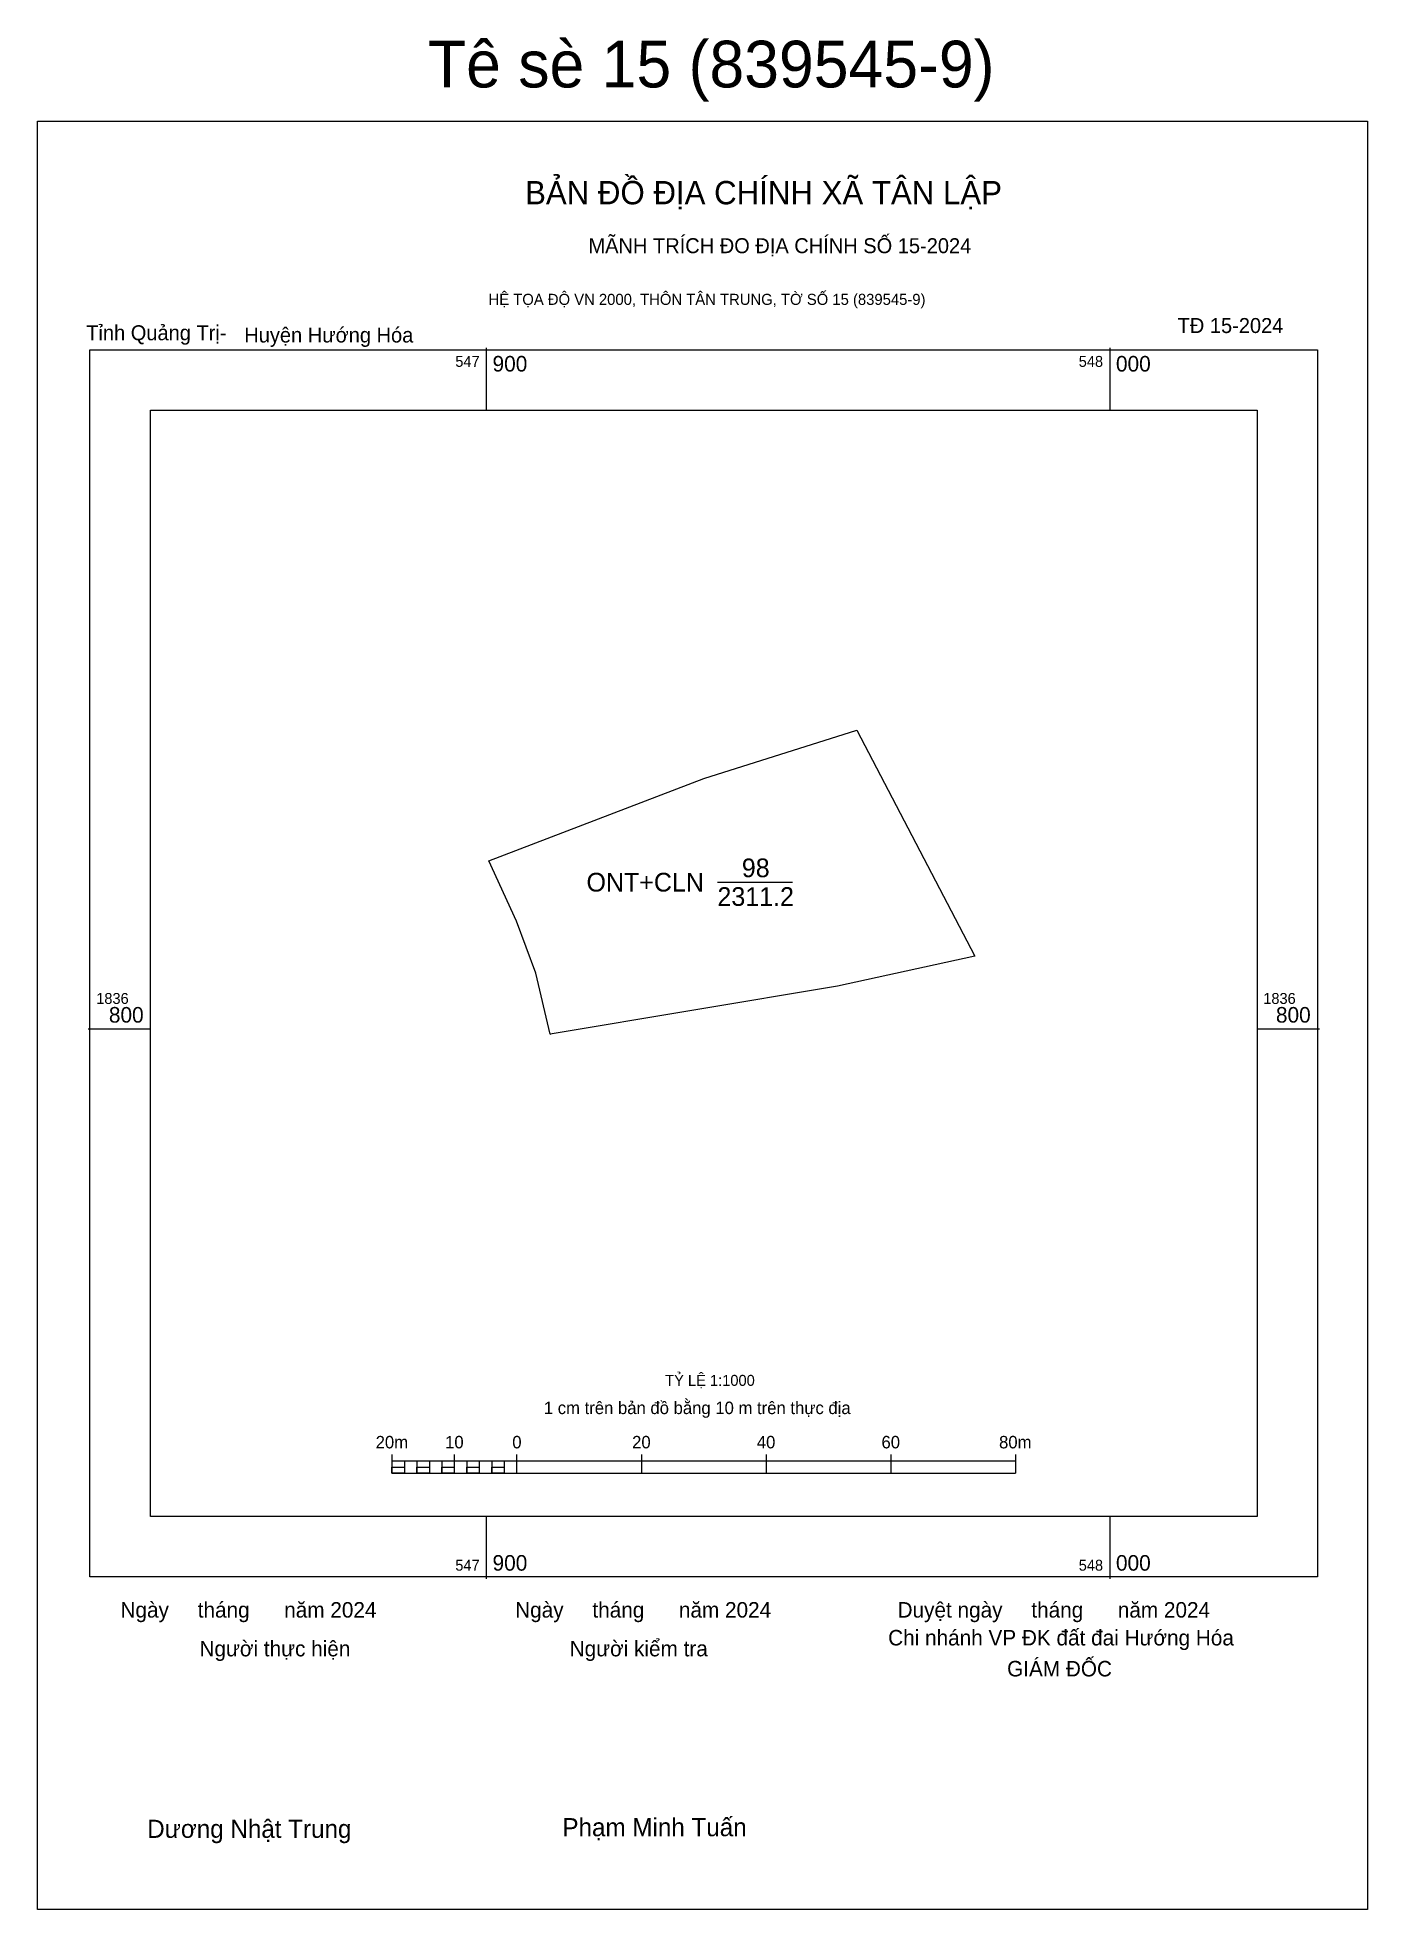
# Model space of a CAD drawing. Extents: x 547828 to 548041, y 1836659 to 1836959.
import ezdxf

# ---------------------------------------------------------------- set-up
doc = ezdxf.new("R2010")
doc.units = 0
for name, color, linetype in [('Level 10', 7, 'Continuous'), ('Level 13', 7, 'Continuous'), ('Level 15', 7, 'Continuous'), ('Level 27', 7, 'Continuous'), ('Level 6', 7, 'Continuous'), ('Level 62', 7, 'Continuous'), ('Level 63', 7, 'Continuous'), ('Level 9', 7, 'Continuous')]:
    doc.layers.add(name, color=color, linetype=linetype)

msp = doc.modelspace()

# ---------------------------------------------------------------- linework, layer by layer
at = {"layer": 'Level 10'}
msp.add_line((547937.07, 1836823.53), (547949.09, 1836823.53), dxfattribs=at)
msp.add_lwpolyline([(547904.84, 1836817.3), (547900.39, 1836826.93), (547934.9, 1836840.16), (547959.46, 1836847.92), (547978.36, 1836811.67), (547956.31, 1836806.87), (547910.27, 1836799.13), (547907.97, 1836808.95)], close=True, dxfattribs=at)
at = {"layer": 'Level 15'}
msp.add_lwpolyline([(547828, 1836945.61), (548041.36, 1836945.61), (548041.36, 1836658.7), (547828, 1836658.7)], close=True, dxfattribs=at)
at = {"layer": 'Level 27'}
for p, q in [((547959.46, 1836847.92), (547959.45, 1836847.93)), ((547900.39, 1836826.93), (547900.39, 1836826.94)), ((547978.36, 1836811.67), (547978.36, 1836811.66)), ((547910.27, 1836799.13), (547910.28, 1836799.12))]:
    msp.add_line(p, q, dxfattribs=at)
at = {"layer": 'Level 62'}
msp.add_lwpolyline([(547846.12, 1836899.27), (548023.63, 1836899.27), (548023.63, 1836721.76), (547846.12, 1836721.76)], close=True, dxfattribs=at)
at = {"layer": 'Level 63'}
for p, q in [((547900, 1836909.27), (547900, 1836899.27)), ((548000, 1836909.27), (548000, 1836899.27)), ((547836.12, 1836800), (547846.12, 1836800)), ((548023.63, 1836800), (548033.63, 1836800)), ((547884.87, 1836731.69), (547884.87, 1836728.69)), ((547894.87, 1836731.69), (547894.87, 1836728.69)), ((547904.87, 1836731.69), (547904.87, 1836728.69)), ((547924.87, 1836731.69), (547924.87, 1836728.69)), ((547944.87, 1836731.69), (547944.87, 1836728.69)), ((547964.87, 1836731.69), (547964.87, 1836728.69)), ((547984.87, 1836731.69), (547984.87, 1836728.69)), ((547884.87, 1836730.69), (547984.87, 1836730.69)), ((547884.87, 1836728.69), (547984.87, 1836728.69)), ((547886.87, 1836730.69), (547886.87, 1836728.69)), ((547888.87, 1836730.69), (547888.87, 1836728.69)), ((547890.87, 1836730.69), (547890.87, 1836728.69)), ((547892.87, 1836730.69), (547892.87, 1836728.69)), ((547894.87, 1836730.69), (547894.87, 1836728.69)), ((547896.87, 1836730.69), (547896.87, 1836728.69)), ((547898.87, 1836730.69), (547898.87, 1836728.69)), ((547900.87, 1836730.69), (547900.87, 1836728.69)), ((547902.87, 1836730.69), (547902.87, 1836728.69)), ((547904.87, 1836730.69), (547904.87, 1836728.69)), ((547900, 1836721.76), (547900, 1836711.76)), ((548000, 1836721.76), (548000, 1836711.76))]:
    msp.add_line(p, q, dxfattribs=at)
for points in [[(547836.43, 1836908.96), (548033.32, 1836908.96), (548033.32, 1836712.07), (547836.43, 1836712.07)], [(547884.87, 1836729.69), (547886.87, 1836729.69), (547886.87, 1836728.69), (547884.87, 1836728.69)], [(547884.87, 1836729.69), (547886.87, 1836729.69), (547886.87, 1836728.69), (547884.87, 1836728.69)], [(547888.87, 1836729.69), (547890.87, 1836729.69), (547890.87, 1836728.69), (547888.87, 1836728.69)], [(547892.87, 1836729.69), (547894.87, 1836729.69), (547894.87, 1836728.69), (547892.87, 1836728.69)], [(547896.87, 1836729.69), (547898.87, 1836729.69), (547898.87, 1836728.69), (547896.87, 1836728.69)], [(547900.87, 1836729.69), (547902.87, 1836729.69), (547902.87, 1836728.69), (547900.87, 1836728.69)]]:
    msp.add_lwpolyline(points, close=True, dxfattribs=at)

# ---------------------------------------------------------------- texts
at = {"layer": 'Level 13'}
for s, p in [('98', (547940.99, 1836824.33)), ('ONT+CLN', (547916.07, 1836822.03)), ('2311.2', (547937.08, 1836819.73))]:
    msp.add_text(s, height=3, dxfattribs=at).set_placement(p)
at = {"layer": 'Level 6'}
msp.add_text('TỶ LỆ 1:1000', height=1.7579, dxfattribs=at).set_placement((547928.69, 1836742.72))
at = {"layer": 'Level 63'}
for s, height, p in [('Tê sè 15 (839545-9)', 7.5, (547890.64, 1836951.04)), ('BẢN ĐỒ ĐỊA CHÍNH XÃ TÂN LẬP', 3.7437, (547906.22, 1836932.29)), ('MÃNH TRÍCH ĐO ĐỊA CHÍNH SỐ 15-2024', 2.4022, (547916.39, 1836924.45)), ('HỆ TỌA ĐỘ VN 2000, THÔN TÂN TRUNG, TỜ SỐ 15 (839545-9)', 1.7782, (547900.36, 1836916.15)), ('547', 1.75, (547895.03, 1836906.21)), ('900', 2.5, (547901, 1836905.46)), ('548', 1.75, (547995.03, 1836906.21)), ('000', 2.5, (548001, 1836905.46)), ('D', 0.01, (547907.97, 1836808.95)), ('D', 0.01, (547907.97, 1836808.95)), ('D', 0.01, (547907.97, 1836808.95)), ('D', 0.01, (547907.97, 1836808.95)), ('D', 0.01, (547907.97, 1836808.95)), ('D', 0.01, (547907.97, 1836808.95)), ('D', 0.01, (547907.97, 1836808.95)), ('1836', 1.75, (547837.43, 1836804)), ('800', 2.5, (547839.46, 1836801)), ('1836', 1.75, (548024.63, 1836804)), ('800', 2.5, (548026.66, 1836801)), ('1 cm trên bản đồ bằng 10 m trên thực địa', 2, (547909.23, 1836738.19)), ('20m', 2, (547882.25, 1836732.69)), ('10', 2, (547893.39, 1836732.69)), ('0', 2, (547904.17, 1836732.69)), ('20', 2, (547923.39, 1836732.69)), ('40', 2, (547943.39, 1836732.69)), ('60', 2, (547963.39, 1836732.69)), ('80m', 2, (547982.25, 1836732.69)), ('547', 1.75, (547895.03, 1836713.07)), ('900', 2.5, (547901, 1836713.07)), ('548', 1.75, (547995.03, 1836713.07)), ('000', 2.5, (548001, 1836713.07)), ('Ngày     tháng      năm 2024', 2.4883, (547841.32, 1836705.54)), ('Ngày     tháng      năm 2024', 2.4883, (547904.63, 1836705.54)), ('Duyệt ngày     tháng      năm 2024', 2.4883, (547965.97, 1836705.54)), ('Người thực hiện', 2.4883, (547853.99, 1836699.32)), ('Người kiểm tra', 2.4883, (547913.37, 1836699.32)), ('Chi nhánh VP ĐK đất đai Hướng Hóa', 2.4883, (547964.46, 1836701.07)), ('GIÁM ĐỐC', 2.488, (547983.54, 1836696.1)), ('Dương Nhật Trung', 2.9024, (547845.61, 1836670.2)), ('Phạm Minh Tuấn', 2.9024, (547912.21, 1836670.46))]:
    msp.add_text(s, height=height, dxfattribs=at).set_placement(p)
at = {"layer": 'Level 9'}
for s, height, p in [('Tỉnh Quảng Trị-', 2.4022, (547835.83, 1836910.48)), ('Huyện Hướng Hóa', 2.4022, (547861.18, 1836910.12)), ('TĐ 15-2024', 2.402, (548010.89, 1836911.64))]:
    msp.add_text(s, height=height, dxfattribs=at).set_placement(p)

doc.saveas('drawing.dxf')
